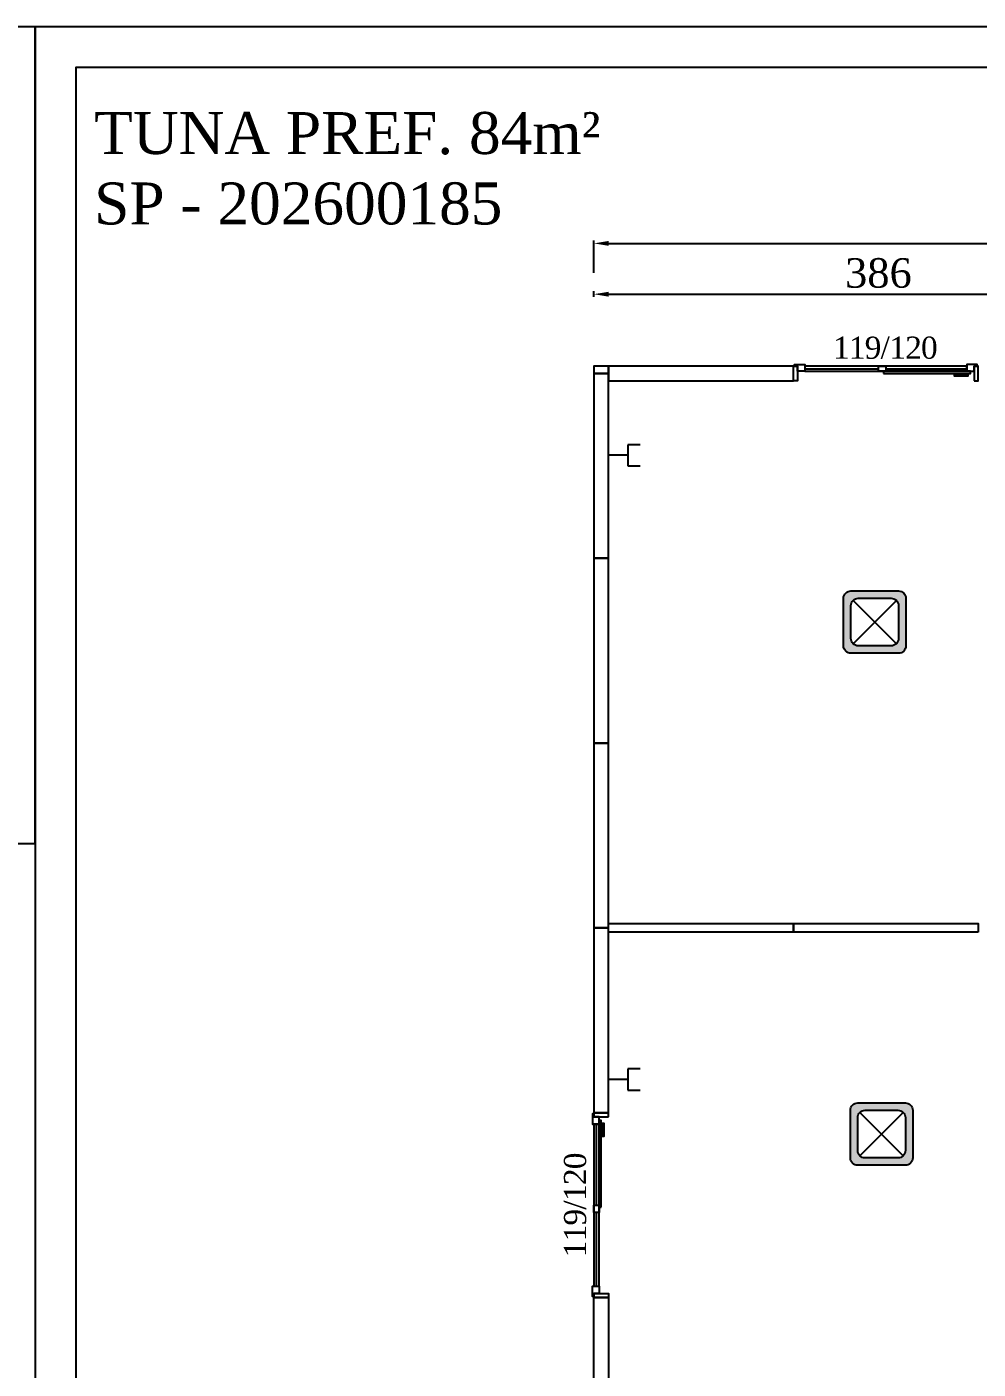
# Model space of a CAD drawing. Header units: millimetres. Extents: x 142629 to 168404, y -211947 to -204319.
# Drawn here: x 144901 to 145547, y -205230 to -204319 of the extents above; entities that cross this region are included whole.
import ezdxf

# ---------------------------------------------------------------- set-up
doc = ezdxf.new("R2010")
doc.units = ezdxf.units.MM
for name, color, linetype in [('1', 250, 'Continuous'), ('Block1', 255, 'Continuous'), ('DUVAR', 7, 'Continuous'), ('KAPI-PEN', 3, 'Continuous'), ('TEFRIS', 4, 'Continuous')]:
    doc.layers.add(name, color=color, linetype=linetype)
doc.styles.add('133', font='times.ttf')
doc.styles.add('metin', font='palabi.ttf')
doc.dimstyles.new('Metin SARI', dxfattribs={"dimscale": 20, "dimtxt": 1, "dimasz": 0.5, "dimexe": 0.1, "dimexo": 0.1, "dimgap": 0.2, "dimtad": 1, "dimrnd": 1, "dimzin": 12, "dimdsep": 46, "dimlunit": 6, "dimtxsty": 'metin', "dimcen": 0.8, "dimdle": 0.0005, "dimclrd": 7, "dimclre": 165, "dimclrt": 165, "dimazin": 3, "dimtfac": 1, "dimtmove": 0, "dimatfit": 2, "dimfxl": 1, "dimfxlon": 1, "dimtolj": 1, "dimtzin": 0, "dimlwe": -1, "dimarcsym": 0})

# ---------------------------------------------------------------- blocks, each defined once
blk = doc.blocks.new('1250')
at = {"layer": 'Block1', "color": 7}
for p, q in [((137474.17, -210534.23), (137524.17, -210534.23)), ((137529.17, -210534.23), (137584.17, -210534.23))]:
    blk.add_line(p, q, dxfattribs=at)
for points in [[(137467.08, -210532.48), (137467.08, -210531.48), (137474.17, -210531.48), (137474.17, -210535.98), (137469.17, -210535.98), (137469.17, -210532.48), (137467.08, -210532.48)], [(137591.26, -210532.48), (137591.26, -210531.48), (137584.17, -210531.48), (137584.17, -210535.98), (137589.17, -210535.98), (137589.17, -210532.48), (137591.26, -210532.48)], [(137584.82, -210537.48), (137584.82, -210539.3), (137575.82, -210539.3), (137575.82, -210538.3), (137583.82, -210538.3), (137583.82, -210537.48), (137584.82, -210537.48)]]:
    blk.add_lwpolyline(points, dxfattribs=at)
for points in [[(137474.17, -210535.98), (137584.17, -210535.98), (137584.17, -210532.48), (137474.17, -210532.48)], [(137524.17, -210532.48), (137529.17, -210532.48), (137529.17, -210535.98), (137524.17, -210535.98)], [(137527.67, -210537.48), (137586.67, -210537.48), (137586.67, -210535.98), (137527.67, -210535.98)]]:
    blk.add_lwpolyline(points, close=True, dxfattribs=at)
at = {"layer": 'KAPI-PEN', "color": 175, "true_color": 0x4554a5}
for points in [[(137466.42, -210532.48), (137469.17, -210532.48), (137469.17, -210542.48), (137466.42, -210542.48)], [(137589.17, -210542.48), (137591.92, -210542.48), (137591.92, -210532.48), (137589.17, -210532.48)]]:
    blk.add_lwpolyline(points, close=True, dxfattribs=at)
blk = doc.blocks.new('*D1688')
at = {"layer": 'Block1', "color": 165, "transparency": 16777216}
for p, q in [((145285.87, -204502.13), (145285.87, -204498.29)), ((145672.37, -204502.13), (145672.37, -204498.29))]:
    blk.add_line(p, q, dxfattribs=at)
at = {"layer": 'Block1', "color": 7, "lineweight": -2, "transparency": 16777216}
blk.add_line((145295.87, -204500.29), (145662.37, -204500.29), dxfattribs=at)
at = {"layer": 'Block1', "color": 7, "transparency": 16777216}
for points in [[(145295.87, -204498.63), (145295.87, -204501.96), (145285.87, -204500.29)], [(145662.37, -204498.63), (145662.37, -204501.96), (145672.37, -204500.29)]]:
    blk.add_solid(points, dxfattribs=at)
at = {"layer": 'Defpoints', "color": 0, "transparency": 16777216}
for p in [(145285.87, -204504.13), (145672.37, -204500.29), (145672.37, -204504.13)]:
    blk.add_point(p, dxfattribs=at)
at = {"layer": 'Block1', "color": 165, "transparency": 16777216, "insert": (145479.12, -204486), "char_height": 20, "attachment_point": 5, "style": 'metin'}
blk.add_mtext('\\A1;386', dxfattribs=at)
blk = doc.blocks.new('*D1691')
at = {"layer": 'Block1', "color": 165, "transparency": 16777216}
for p, q in [((145285.87, -204485.78), (145285.87, -204463.78)), ((146184.37, -204485.78), (146184.37, -204463.78))]:
    blk.add_line(p, q, dxfattribs=at)
at = {"layer": 'Block1', "color": 7, "lineweight": -2, "transparency": 16777216}
blk.add_line((145295.87, -204465.78), (146174.37, -204465.78), dxfattribs=at)
at = {"layer": 'Block1', "color": 7, "transparency": 16777216}
for points in [[(145295.87, -204464.12), (145295.87, -204467.45), (145285.87, -204465.78)], [(146174.37, -204464.12), (146174.37, -204467.45), (146184.37, -204465.78)]]:
    blk.add_solid(points, dxfattribs=at)
at = {"layer": 'Defpoints', "color": 0, "transparency": 16777216}
for p in [(146184.37, -204465.78), (145285.87, -204504.13), (146184.37, -204504.13)]:
    blk.add_point(p, dxfattribs=at)
at = {"layer": 'Block1', "color": 165, "transparency": 16777216, "insert": (145735.12, -204451.49), "char_height": 20, "attachment_point": 5, "style": 'metin'}
blk.add_mtext('\\A1;898', dxfattribs=at)
blk = doc.blocks.new('TELPRIZ')
at = {"layer": 'DUVAR', "color": 1}
for p, q in [((-7.2, 21.45), (-7.2, 13.15)), ((7.2, 13.15), (7.2, 21.45)), ((-7.2, 13.15), (7.2, 13.15)), ((0, 13.15), (0, 0))]:
    blk.add_line(p, q, dxfattribs=at)

msp = doc.modelspace()

# ---------------------------------------------------------------- hatches: boundary and pattern name
at = {"layer": 'KAPI-PEN', "true_color": 0x4554a5}
h = msp.add_hatch(color=175, dxfattribs=at)
edge = h.paths.add_edge_path()
edge.add_line((145460.415, -204701.737), (145492.775, -204701.737))
edge.add_arc((145492.775, -204706.737), 5, 0, 90, ccw=False)
edge.add_line((145497.775, -204706.737), (145497.775, -204739.096))
edge.add_arc((145492.775, -204739.096), 5, -90, 0, ccw=False)
edge.add_line((145492.775, -204744.096), (145460.415, -204744.096))
edge.add_arc((145460.415, -204739.096), 5, 180, 270, ccw=False)
edge.add_line((145455.415, -204739.096), (145455.415, -204706.737))
edge.add_arc((145460.415, -204706.737), 5, 90, 180, ccw=False)
edge = h.paths.add_edge_path(flags=16)
edge.add_line((145465.415, -204706.737), (145487.775, -204706.737))
edge.add_arc((145487.775, -204711.737), 5, 0, 90, ccw=False)
edge.add_line((145492.775, -204711.737), (145492.775, -204734.096))
edge.add_arc((145487.775, -204734.096), 5, -90, 0, ccw=False)
edge.add_line((145487.775, -204739.096), (145465.415, -204739.096))
edge.add_arc((145465.415, -204734.096), 5, 180, 270, ccw=False)
edge.add_line((145460.415, -204734.096), (145460.415, -204711.737))
edge.add_arc((145465.415, -204711.737), 5, 90, 180, ccw=False)
h = msp.add_hatch(color=175, dxfattribs=at)
edge = h.paths.add_edge_path()
edge.add_line((145465.047, -205049.436), (145497.407, -205049.436))
edge.add_arc((145497.407, -205054.436), 5, 0, 90, ccw=False)
edge.add_line((145502.407, -205054.436), (145502.407, -205086.796))
edge.add_arc((145497.407, -205086.796), 5, -90, 0, ccw=False)
edge.add_line((145497.407, -205091.796), (145465.047, -205091.796))
edge.add_arc((145465.047, -205086.796), 5, 180, 270, ccw=False)
edge.add_line((145460.047, -205086.796), (145460.047, -205054.436))
edge.add_arc((145465.047, -205054.436), 5, 90, 180, ccw=False)
edge = h.paths.add_edge_path(flags=16)
edge.add_line((145470.047, -205054.436), (145492.407, -205054.436))
edge.add_arc((145492.407, -205059.436), 5, 0, 90, ccw=False)
edge.add_line((145497.407, -205059.436), (145497.407, -205081.796))
edge.add_arc((145492.407, -205081.796), 5, -90, 0, ccw=False)
edge.add_line((145492.407, -205086.796), (145470.047, -205086.796))
edge.add_arc((145470.047, -205081.796), 5, 180, 270, ccw=False)
edge.add_line((145465.047, -205081.796), (145465.047, -205059.436))
edge.add_arc((145470.047, -205059.436), 5, 90, 180, ccw=False)

# ---------------------------------------------------------------- linework, layer by layer
at = {"layer": 'Block1', "color": 7}
for p, q in [((145491.31, -204708.201), (145461.879, -204737.632)), ((145461.879, -204708.201), (145491.31, -204737.632)), ((145495.942, -205055.9), (145466.511, -205085.331)), ((145466.511, -205055.9), (145495.942, -205085.331))]:
    msp.add_line(p, q, dxfattribs=at)
at = {"layer": 'KAPI-PEN', "color": 175, "true_color": 0x4554a5}
for points in [[(144121.968, -204873.363), (144906.374, -204873.363), (144906.374, -204318.732), (144121.968, -204318.732)], [(144906.374, -205677.012), (146827.37, -205677.012), (146827.37, -204318.732), (144906.374, -204318.732)], [(144934.054, -205649.332), (146799.69, -205649.332), (146799.69, -204346.412), (144934.054, -204346.412)], [(145285.866, -204554.111), (145295.866, -204554.111), (145295.866, -204549.111), (145285.866, -204549.111)], [(145285.866, -204679.611), (145295.866, -204679.611), (145295.866, -204554.111), (145285.866, -204554.111)], [(145295.866, -204559.111), (145421.366, -204559.111), (145421.366, -204549.111), (145295.866, -204549.111)], [(145285.866, -204805.111), (145295.866, -204805.111), (145295.866, -204679.611), (145285.866, -204679.611)], [(145285.866, -204930.611), (145295.866, -204930.611), (145295.866, -204805.111), (145285.866, -204805.111)], [(145421.366, -204933.611), (145295.866, -204933.611), (145295.866, -204927.611), (145421.366, -204927.611)], [(145546.866, -204933.611), (145421.366, -204933.611), (145421.366, -204927.611), (145546.866, -204927.611)], [(145285.866, -205056.111), (145295.866, -205056.111), (145295.866, -204930.611), (145285.866, -204930.611)], [(145285.866, -205181.611), (145295.866, -205181.611), (145295.866, -205307.111), (145285.866, -205307.111)]]:
    msp.add_lwpolyline(points, close=True, dxfattribs=at)
for points in [[(145460.415, -204701.737), (145492.775, -204701.737, -0.4142136), (145497.775, -204706.737), (145497.775, -204739.096, -0.4142136), (145492.775, -204744.096), (145460.415, -204744.096, -0.4142136), (145455.415, -204739.096), (145455.415, -204706.737, -0.4142136)], [(145465.415, -204706.737), (145487.775, -204706.737, -0.4142136), (145492.775, -204711.737), (145492.775, -204734.096, -0.4142136), (145487.775, -204739.096), (145465.415, -204739.096, -0.4142136), (145460.415, -204734.096), (145460.415, -204711.737, -0.4142136)], [(145465.047, -205049.436), (145497.407, -205049.436, -0.4142136), (145502.407, -205054.436), (145502.407, -205086.796, -0.4142136), (145497.407, -205091.796), (145465.047, -205091.796, -0.4142136), (145460.047, -205086.796), (145460.047, -205054.436, -0.4142136)], [(145470.047, -205054.436), (145492.407, -205054.436, -0.4142136), (145497.407, -205059.436), (145497.407, -205081.796, -0.4142136), (145492.407, -205086.796), (145470.047, -205086.796, -0.4142136), (145465.047, -205081.796), (145465.047, -205059.436, -0.4142136)]]:
    msp.add_lwpolyline(points, format="xyb", close=True, dxfattribs=at)

# ---------------------------------------------------------------- block references
at = {"layer": 'Block1', "color": 43}
msp.add_blockref('1250', (7954.946, 5983.368), dxfattribs=at)
at = {"layer": 'Block1', "color": 43, "rotation": 90}
msp.add_blockref('1250', (-65246.612, -342648.031), dxfattribs=at)
at = {"layer": 'TEFRIS', "lineweight": 25, "rotation": 270}
for p in [(145295.866, -204609.703), (145295.866, -205033.517)]:
    msp.add_blockref('TELPRIZ', p, dxfattribs=at)

# ---------------------------------------------------------------- texts
at = {"linetype": 'Continuous', "lineweight": 25, "style": '133'}
for s, p in [('TUNA PREF. 84m²', (144946.459, -204405.085)), ('SP - 202600185', (144946.459, -204452.892))]:
    msp.add_text(s, height=28.4827, dxfattribs=at).set_placement(p)
at = {"layer": '1', "color": 0, "lineweight": 50, "insert": (145448.277, -204529.097), "char_height": 15, "attachment_point": 1, "style": 'metin'}
msp.add_mtext_dynamic_manual_height_columns('\\pxsm1;{\\T0.95;119/120}', width=105.60789, gutter_width=61.661, heights=[0], dxfattribs=at)
at = {"layer": '1', "color": 0, "lineweight": 50, "insert": (145265.552, -205154.275), "char_height": 15, "attachment_point": 1, "rotation": 90, "style": 'metin'}
msp.add_mtext_dynamic_manual_height_columns('\\pxsm1;{\\T0.95;119/120}', width=105.60789, gutter_width=61.661, heights=[0], dxfattribs=at)

# ---------------------------------------------------------------- dimensions: what is measured, and where the dimension line sits
at = {"layer": 'Block1', "color": 7}
for p2, distance, picture, middle in [((146184.366, -204504.13), 38.348, '*D1691', (145735.116, -204451.494)), ((145672.366, -204504.13), 3.838, '*D1688', (145479.116, -204486.004))]:
    dim = msp.add_aligned_dim(p1=(145285.866, -204504.13), p2=p2, distance=distance, dimstyle='Metin SARI', dxfattribs=at)
    dim.commit()
    dim.dimension.update_dxf_attribs({"geometry": picture, "text_midpoint": middle})

doc.saveas('drawing.dxf')
